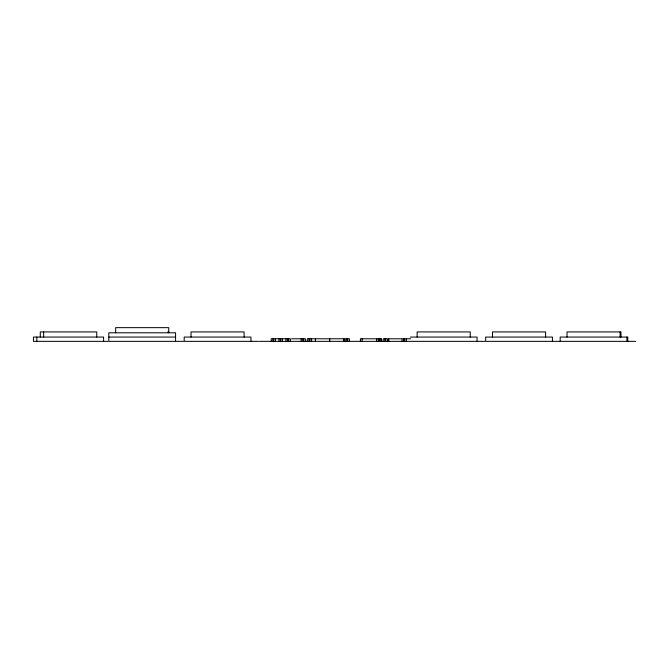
<?xml version="1.0" encoding="UTF-8"?>
<svg xmlns="http://www.w3.org/2000/svg" width="669" height="669" viewBox="0 0 669 669"><rect width="100%" height="100%" fill="white"/><g stroke="black" fill="none" stroke-linecap="round" stroke-linejoin="round"><path stroke-width="1" d="M167.819 331.924L168.755 331.924M108.821 337.067L175.579 337.067M410.298 337.067L477.064 337.067L477.064 341.349M291.542 338.782L305.415 338.782L305.415 341.349M375.936 338.782L360.415 338.782L360.415 341.349M401.325 338.782L388.572 338.782L388.572 341.349M410.624 338.782L402.01 338.782L402.01 341.349M107.96 341.349L33.45 341.349L33.45 337.067L103.586 337.067L103.586 341.349M183.331 341.349L108.821 341.349L108.821 332.794L175.579 332.794L175.579 341.349M258.702 341.349L184.192 341.349L184.192 337.067L250.95 337.067L250.95 341.349M259.555 341.349L484.808 341.349M635.55 341.349L485.669 341.349L485.669 337.067L552.427 337.067L552.427 341.349M627.798 341.349L627.798 337.067L560.179 337.067L560.179 341.349M626.945 337.067L626.945 341.349M620.966 337.067L620.966 331.924L567.011 331.924L567.011 337.067M620.113 331.924L620.113 337.067M545.603 337.067L545.603 331.924L492.501 331.924L492.501 337.067M470.232 337.067L470.232 331.924L417.13 331.924L417.13 337.067M406.292 338.782L406.292 341.349M404.578 338.782L404.578 341.349M403.725 338.782L403.725 341.349M388.706 338.782L388.706 341.349M387.451 341.349L387.451 338.782L383.17 338.782L383.17 341.349M385.737 338.782L385.737 341.349M384.884 338.782L384.884 341.349M381.23 341.349L381.23 338.782L376.588 338.782L376.588 341.349M381.054 338.782L381.054 341.349M379.34 338.782L379.34 341.349M378.478 338.782L378.478 341.349M376.764 338.782L376.764 341.349M362.13 338.782L362.13 341.349M349.402 341.349L349.402 338.782L345.112 338.782L345.112 341.349M347.688 338.782L347.688 341.349M346.826 338.782L346.826 341.349M344.175 341.349L344.175 338.782L307.314 338.782L307.314 341.349M343.891 338.782L343.891 341.349M343.741 338.782L343.741 341.349M329.7 338.782L329.7 341.349M329.549 338.782L329.549 341.349M315.4 338.782L315.4 341.349M311.595 338.782L311.595 341.349M309.881 338.782L309.881 341.349M309.019 338.782L309.019 341.349M303.701 338.782L303.701 341.349M302.856 338.782L302.856 341.349M301.142 338.782L301.142 341.349M290.396 341.349L290.396 338.782L271.238 338.782L271.238 341.349M288.69 338.782L288.69 341.349M287.695 338.782L287.695 341.349M285.981 338.782L285.981 341.349M282.385 338.782L282.385 341.349M280.746 338.782L280.679 341.349M279.032 338.782L279.032 341.349M275.486 338.782L275.486 341.349M273.772 338.782L273.772 341.349M272.952 338.782L272.952 341.349M244.118 337.067L244.118 331.924L191.016 331.924L191.016 337.067M168.755 332.794L168.755 327.651L115.653 327.651L115.653 332.794M96.754 337.067L96.754 331.924L40.282 331.924L40.282 337.067M43.661 331.924L43.661 337.067M36.828 337.067L36.828 341.349"/></g></svg>
